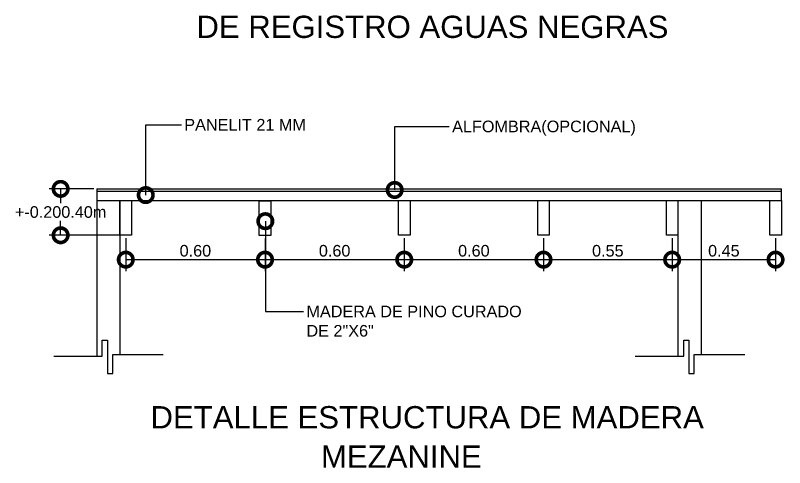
# Model space of a CAD drawing. Header units: inches. Extents: x -22.5 to 70.9, y -14.1 to 48.3.
# Drawn here: x 3.28 to 9.91, y 38.23 to 42.13 of the extents above; entities that cross this region are included whole.
import ezdxf

# ---------------------------------------------------------------- set-up
doc = ezdxf.new("R2010")
doc.units = ezdxf.units.IN
doc.header["$MEASUREMENT"] = 0
for name, color, linetype, lineweight in [('cotas', 1, 'Continuous', 13), ('paredes', 7, 'Continuous', 30), ('textoint', 7, 'Continuous', 20)]:
    doc.layers.add(name, color=color, linetype=linetype, lineweight=lineweight)
doc.styles.add('arial', font='ARIAL.TTF')
doc.styles.add('DIMS', font='ARIAL.TTF')
doc.dimstyles.new('DIMS', dxfattribs={"dimtxt": 0.1, "dimasz": 0.25, "dimexe": 0.1, "dimexo": 0.025, "dimgap": 0.025, "dimtad": 1, "dimtih": 1, "dimtoh": 1, "dimzin": 1, "dimdsep": 46, "dimtxsty": 'DIMS', "dimblk1": 'DOTSMALL', "dimblk2": 'DOTSMALL', "dimsah": 1, "dimcen": 0.09, "dimclrd": 9, "dimclre": 9, "dimclrt": 2, "dimazin": 0, "dimtfac": 1, "dimtofl": 0, "dimtmove": 0, "dimatfit": 3, "dimldrblk": 'DOTSMALL', "dimfxl": 1, "dimtolj": 1, "dimtzin": 0, "dimarcsym": 0})

# ---------------------------------------------------------------- blocks, each defined once
blk = doc.blocks.new('_DOTSMALL')
at = {"color": 0, "linetype": 'ByBlock', "const_width": 0.5}
blk.add_lwpolyline([(-0.0625, 0, 1), (0.0625, 0, 1)], format="xyb", close=True, dxfattribs=at)
blk = doc.blocks.new('*D429')
at = {"layer": 'cotas', "color": 9, "lineweight": -2}
for p, q in [((4.2322, 40.2124), (4.2322, 39.927)), ((5.4322, 40.2096), (5.4322, 39.927)), ((4.2322, 40.027), (5.4322, 40.027))]:
    blk.add_line(p, q, dxfattribs=at)
at = {"layer": 'Defpoints', "color": 0}
for p in [(4.2322, 40.2374), (5.4322, 40.2346), (5.4322, 40.027)]:
    blk.add_point(p, dxfattribs=at)
at = {"layer": 'cotas', "color": 9, "lineweight": -2, "xscale": 0.25, "yscale": 0.25, "zscale": 0.25, "rotation": 180}
blk.add_blockref('_DOTSMALL', (4.2322, 40.027), dxfattribs=at)
at = {"layer": 'cotas', "color": 9, "lineweight": -2, "xscale": 0.25, "yscale": 0.25, "zscale": 0.25}
blk.add_blockref('_DOTSMALL', (5.4322, 40.027), dxfattribs=at)
at = {"layer": 'cotas', "color": 2, "insert": (4.8322, 40.103), "char_height": 0.1, "attachment_point": 5, "style": 'DIMS'}
blk.add_mtext('\\A1;0.60', dxfattribs=at)
blk = doc.blocks.new('*D430')
at = {"layer": 'cotas', "color": 9, "lineweight": -2}
for p, q in [((5.4322, 40.2096), (5.4322, 39.927)), ((6.6322, 40.2124), (6.6322, 39.927)), ((5.4322, 40.027), (6.6322, 40.027))]:
    blk.add_line(p, q, dxfattribs=at)
at = {"layer": 'Defpoints', "color": 0}
for p in [(5.4322, 40.2346), (6.6322, 40.2374), (6.6322, 40.027)]:
    blk.add_point(p, dxfattribs=at)
at = {"layer": 'cotas', "color": 9, "lineweight": -2, "xscale": 0.25, "yscale": 0.25, "zscale": 0.25, "rotation": 180}
blk.add_blockref('_DOTSMALL', (5.4322, 40.027), dxfattribs=at)
at = {"layer": 'cotas', "color": 9, "lineweight": -2, "xscale": 0.25, "yscale": 0.25, "zscale": 0.25}
blk.add_blockref('_DOTSMALL', (6.6322, 40.027), dxfattribs=at)
at = {"layer": 'cotas', "color": 2, "insert": (6.0322, 40.103), "char_height": 0.1, "attachment_point": 5, "style": 'DIMS'}
blk.add_mtext('\\A1;0.60', dxfattribs=at)
blk = doc.blocks.new('*D431')
at = {"layer": 'cotas', "color": 9, "lineweight": -2}
for p, q in [((6.6322, 40.2124), (6.6322, 39.927)), ((7.8322, 40.2124), (7.8322, 39.927)), ((6.6322, 40.027), (7.8322, 40.027))]:
    blk.add_line(p, q, dxfattribs=at)
at = {"layer": 'Defpoints', "color": 0}
for p in [(6.6322, 40.2374), (7.8322, 40.2374), (7.8322, 40.027)]:
    blk.add_point(p, dxfattribs=at)
at = {"layer": 'cotas', "color": 9, "lineweight": -2, "xscale": 0.25, "yscale": 0.25, "zscale": 0.25, "rotation": 180}
blk.add_blockref('_DOTSMALL', (6.6322, 40.027), dxfattribs=at)
at = {"layer": 'cotas', "color": 9, "lineweight": -2, "xscale": 0.25, "yscale": 0.25, "zscale": 0.25}
blk.add_blockref('_DOTSMALL', (7.8322, 40.027), dxfattribs=at)
at = {"layer": 'cotas', "color": 2, "insert": (7.2322, 40.103), "char_height": 0.1, "attachment_point": 5, "style": 'DIMS'}
blk.add_mtext('\\A1;0.60', dxfattribs=at)
blk = doc.blocks.new('*D432')
at = {"layer": 'cotas', "color": 9, "lineweight": -2}
for p, q in [((7.8322, 40.2124), (7.8322, 39.927)), ((8.9413, 40.2124), (8.9413, 39.927)), ((7.8322, 40.027), (8.9413, 40.027))]:
    blk.add_line(p, q, dxfattribs=at)
at = {"layer": 'Defpoints', "color": 0}
for p in [(7.8322, 40.2374), (8.9413, 40.2374), (8.9413, 40.027)]:
    blk.add_point(p, dxfattribs=at)
at = {"layer": 'cotas', "color": 9, "lineweight": -2, "xscale": 0.25, "yscale": 0.25, "zscale": 0.25, "rotation": 180}
blk.add_blockref('_DOTSMALL', (7.8322, 40.027), dxfattribs=at)
at = {"layer": 'cotas', "color": 9, "lineweight": -2, "xscale": 0.25, "yscale": 0.25, "zscale": 0.25}
blk.add_blockref('_DOTSMALL', (8.9413, 40.027), dxfattribs=at)
at = {"layer": 'cotas', "color": 2, "insert": (8.3867, 40.103), "char_height": 0.1, "attachment_point": 5, "style": 'DIMS'}
blk.add_mtext('\\A1;0.55', dxfattribs=at)
blk = doc.blocks.new('*D433')
at = {"layer": 'cotas', "color": 9, "lineweight": -2}
for p, q in [((8.9413, 40.2124), (8.9413, 39.927)), ((9.8322, 40.2124), (9.8322, 39.927)), ((8.9413, 40.027), (9.8322, 40.027))]:
    blk.add_line(p, q, dxfattribs=at)
at = {"layer": 'Defpoints', "color": 0}
for p in [(8.9413, 40.2374), (9.8322, 40.2374), (9.8322, 40.027)]:
    blk.add_point(p, dxfattribs=at)
at = {"layer": 'cotas', "color": 9, "lineweight": -2, "xscale": 0.25, "yscale": 0.25, "zscale": 0.25, "rotation": 180}
blk.add_blockref('_DOTSMALL', (8.9413, 40.027), dxfattribs=at)
at = {"layer": 'cotas', "color": 9, "lineweight": -2, "xscale": 0.25, "yscale": 0.25, "zscale": 0.25}
blk.add_blockref('_DOTSMALL', (9.8322, 40.027), dxfattribs=at)
at = {"layer": 'cotas', "color": 2, "insert": (9.3867, 40.103), "char_height": 0.1, "attachment_point": 5, "style": 'DIMS'}
blk.add_mtext('\\A1;0.45', dxfattribs=at)
blk = doc.blocks.new('*D434')
at = {"layer": 'cotas', "color": 9, "lineweight": -2}
for p, q in [((3.9572, 40.6374), (3.5705, 40.6374)), ((3.6705, 40.6374), (3.6705, 40.5135)), ((3.6705, 40.2374), (3.6705, 40.3614)), ((4.2572, 40.2374), (3.5705, 40.2374))]:
    blk.add_line(p, q, dxfattribs=at)
at = {"layer": 'Defpoints', "color": 0}
for p in [(3.6705, 40.6374), (3.9822, 40.6374), (4.2822, 40.2374)]:
    blk.add_point(p, dxfattribs=at)
at = {"layer": 'cotas', "color": 9, "lineweight": -2, "xscale": 0.25, "yscale": 0.25, "zscale": 0.25}
for p, rotation in [((3.6705, 40.6374), 90), ((3.6705, 40.2374), 270)]:
    blk.add_blockref('_DOTSMALL', p, dxfattribs=dict(at, rotation=rotation))
at = {"layer": 'cotas', "color": 2, "insert": (3.6705, 40.4374), "char_height": 0.1, "attachment_point": 5, "style": 'DIMS'}
blk.add_mtext('\\A1;+-0.200.40m', dxfattribs=at)

msp = doc.modelspace()

# ---------------------------------------------------------------- linework, layer by layer
at = {"layer": 'paredes'}
for p, q in [((3.9822, 40.6374), (9.8822, 40.6374)), ((3.9822, 40.6374), (3.9822, 39.1929)), ((3.9822, 40.6178), (9.8822, 40.6178)), ((9.8822, 40.5374), (9.8822, 40.6374)), ((3.9822, 40.5374), (9.8822, 40.5374)), ((4.1822, 40.5374), (4.1822, 39.2079)), ((8.9913, 40.5374), (8.9913, 39.1929)), ((9.1913, 40.5374), (9.1913, 39.2079)), ((4.0299, 39.1929), (4.0299, 39.3315)), ((4.0299, 39.3315), (4.0739, 39.3315)), ((4.0739, 39.3315), (4.0739, 39.0459)), ((9.0411, 39.3315), (9.0851, 39.3315)), ((9.0411, 39.1929), (9.0411, 39.3315)), ((9.0851, 39.3315), (9.0851, 39.0459)), ((3.6112, 39.1929), (4.0299, 39.1929)), ((4.1207, 39.0459), (4.1207, 39.2079)), ((4.1207, 39.2079), (4.555, 39.2079)), ((8.6224, 39.1929), (9.0411, 39.1929)), ((9.1319, 39.2079), (9.5662, 39.2079)), ((9.1319, 39.0459), (9.1319, 39.2079)), ((4.0739, 39.0459), (4.1207, 39.0459)), ((9.0851, 39.0459), (9.1319, 39.0459))]:
    msp.add_line(p, q, dxfattribs=at)
for points in [[(4.1822, 40.5374), (4.2822, 40.5374), (4.2822, 40.2374), (4.1822, 40.2374)], [(5.3822, 40.5346), (5.4822, 40.5346), (5.4822, 40.2346), (5.3822, 40.2346)], [(6.5822, 40.5374), (6.6822, 40.5374), (6.6822, 40.2374), (6.5822, 40.2374)], [(7.7822, 40.5374), (7.8822, 40.5374), (7.8822, 40.2374), (7.7822, 40.2374)], [(8.8913, 40.5374), (8.9913, 40.5374), (8.9913, 40.2374), (8.8913, 40.2374)], [(9.7822, 40.5374), (9.8822, 40.5374), (9.8822, 40.2374), (9.7822, 40.2374)]]:
    msp.add_lwpolyline(points, close=True, dxfattribs=at)

# ---------------------------------------------------------------- texts
at = {"layer": 'cotas', "color": 2, "char_height": 0.1, "attachment_point": 1, "style": 'DIMS'}
for s, insert in [('\\A1;PANELIT 21 MM', (4.7366, 41.2408)), ('\\A1;ALFOMBRA(OPCIONAL)', (7.045, 41.2262)), ('\\A1;MADERA DE PINO CURADO\\PDE 2"X6"', (5.7893, 39.63))]:
    msp.add_mtext(s, dxfattribs=dict(at, insert=insert))
at = {"layer": 'textoint', "style": 'arial'}
for s, p in [('DE REGISTRO AGUAS NEGRAS', (4.8409, 41.9395)), ('DETALLE ESTRUCTURA DE MADERA', (4.4455, 38.5714)), ('MEZANINE', (5.9144, 38.2327))]:
    msp.add_text(s, height=0.192, dxfattribs=at).set_placement(p)

# ---------------------------------------------------------------- dimensions: what is measured, and where the dimension line sits
at = {"layer": 'cotas'}
dim = msp.add_linear_dim(base=(3.6705, 40.6374), p1=(4.2822, 40.2374), p2=(3.9822, 40.6374), angle=90, text='+-0.20<>', dimstyle='DIMS', override={"dimpost": 'm'}, dxfattribs=at)
dim.commit()
dim.dimension.update_dxf_attribs({"geometry": '*D434', "text_midpoint": (3.6705, 40.4374)})
for base, p1, p2, text, override, picture, middle in [((5.4322, 40.027), (4.2322, 40.2374), (5.4322, 40.2346), '0.60', {"dimpost": 'm'}, '*D429', (4.8322, 40.103)), ((6.6322, 40.027), (5.4322, 40.2346), (6.6322, 40.2374), '0.60', {"dimpost": 'm', "dimtmove": 1}, '*D430', (6.0322, 40.103)), ((7.8322, 40.027), (6.6322, 40.2374), (7.8322, 40.2374), '0.60', {"dimpost": 'm', "dimtmove": 1}, '*D431', (7.2322, 40.103)), ((8.9413, 40.027), (7.8322, 40.2374), (8.9413, 40.2374), '0.55', {"dimpost": 'm', "dimtmove": 1}, '*D432', (8.3867, 40.103)), ((9.8322, 40.027), (8.9413, 40.2374), (9.8322, 40.2374), '0.45', {"dimpost": 'm', "dimtmove": 1}, '*D433', (9.3867, 40.103))]:
    dim = msp.add_linear_dim(base=base, p1=p1, p2=p2, text=text, dimstyle='DIMS', override=override, dxfattribs=at)
    dim.commit()
    dim.dimension.update_dxf_attribs({"geometry": picture, "text_midpoint": middle})

# ---------------------------------------------------------------- leaders
at = {"layer": 'cotas', "annotation_type": 0, "has_hookline": 1, "hookline_direction": 0}
for points, text_width in [([(4.4043, 40.584), (4.4043, 41.1908), (4.7116, 41.1908)], 1.0267), ([(6.5497, 40.6281), (6.5497, 41.1762), (7.02, 41.1762)], 1.5784), ([(5.435, 40.3588), (5.435, 39.58), (5.7643, 39.58)], 1.8385)]:
    msp.add_leader(points, dimstyle='DIMS', override={"dimgap": 0.025, "dimtad": 0}, dxfattribs=dict(at, text_width=text_width))

doc.saveas('drawing.dxf')
